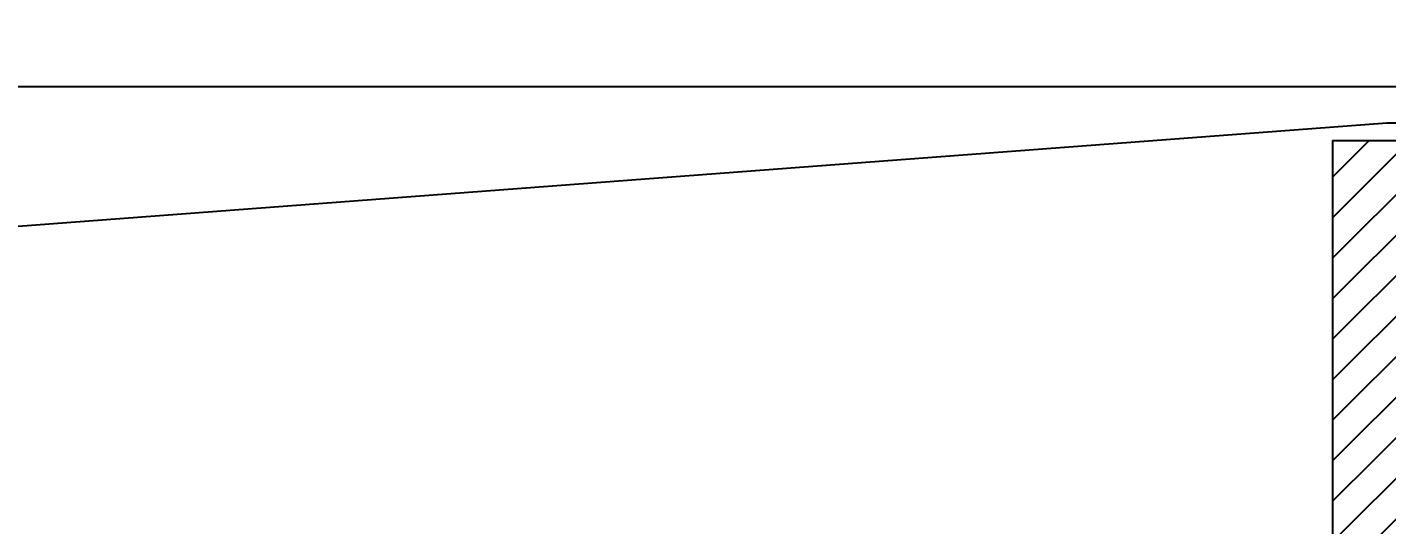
# Model space of a CAD drawing. Extents: x 220580 to 2027826, y -309201 to 71987.
# Drawn here: x 293934 to 297698, y -213543 to -212164 of the extents above; entities that cross this region are included whole.
import ezdxf

# ---------------------------------------------------------------- set-up
doc = ezdxf.new("R2010")
doc.units = 0
doc.linetypes.add('__DASH', pattern=[0.35, 0.25, -0.1])
doc.linetypes.add('DOTE', pattern=[2.42, 2, -0.2, 0.02, -0.2])
for name, color, linetype in [('A-AXIS-DOTE', 14, 'DOTE'), ('A-AXIS-DP', 126, 'Continuous'), ('A-LIN-V', 9, 'Continuous'), ('DIM', 173, 'Continuous'), ('建-尺寸', 3, 'Continuous')]:
    doc.layers.add(name, color=color, linetype=linetype)
doc.styles.add('A-DIM_T3', font='SIMPLEX', dxfattribs={"width": 0.705882, "bigfont": 'GBCBIG'})
doc.dimstyles.new('A-DIM&&50', dxfattribs={"dimtxt": 148.75, "dimasz": 50, "dimexe": 125, "dimexo": 150, "dimgap": 63.125, "dimtad": 1, "dimdec": 0, "dimzin": 0, "dimdsep": 46, "dimtxsty": 'A-DIM_T3', "dimblk": 'ARCHTICK', "dimcen": 0.09, "dimclrt": 7, "dimazin": 2, "dimtfac": 1, "dimtdec": 0, "dimtix": 1, "dimtmove": 2, "dimatfit": 3, "dimfxl": 0, "dimtolj": 1, "dimtzin": 0, "dimarcsym": 0})

# ---------------------------------------------------------------- blocks, each defined once
blk = doc.blocks.new('G$C2C10B007')
at = {"layer": 'A-LIN-V'}
h = blk.add_hatch(dxfattribs=at)
h.set_pattern_fill('ANSI31', color=252, scale=50)
h.set_pattern_definition([(45, (0, 400), (-56.1266, 56.1266), [])])
h.paths.add_polyline_path([(-150, 600), (-3050, 600), (-3050, 300), (3050, 300), (3050, 600), (150, 600), (150, 2100), (-150, 2100)])
blk.add_lwpolyline([(-150, 600), (-3050, 600), (-3050, 300), (3050, 300), (3050, 600), (150, 600), (150, 2100), (-150, 2100), (-150, 600)], dxfattribs=at)
blk = doc.blocks.new('_ArchTick')
at = {"color": 0, "linetype": 'ByBlock', "const_width": 0.4}
blk.add_lwpolyline([(-0.5, -0.5), (0.5, 0.5)], dxfattribs=at)
blk = doc.blocks.new('*D404')
at = {"layer": 'Defpoints', "color": 0, "transparency": 16777216}
for p in [(8200, 1100), (8725, 1100), (8200, 600)]:
    blk.add_point(p, dxfattribs=at)
at = {"layer": '建-尺寸', "color": 0, "lineweight": -2, "transparency": 16777216}
for p, q in [((8250, 1100), (8775, 1100)), ((8725, 600), (8725, 1100)), ((8250, 600), (8775, 600))]:
    blk.add_line(p, q, dxfattribs=at)
at = {"layer": '建-尺寸', "color": 0, "lineweight": -2, "transparency": 16777216, "xscale": 50, "yscale": 50, "zscale": 50}
for p, rotation in [((8725, 1100), 90), ((8725, 600), 270)]:
    blk.add_blockref('_ArchTick', p, dxfattribs=dict(at, rotation=rotation))
at = {"layer": '建-尺寸', "color": 7, "transparency": 16777216, "insert": (8587.5, 850), "char_height": 148.75, "attachment_point": 5, "rotation": 90, "style": 'A-DIM_T3'}
blk.add_mtext('\\A1;500', dxfattribs=at)
blk = doc.blocks.new('20250821141233')
at = {"layer": 'A-AXIS-DOTE', "linetype": '__DASH', "ltscale": 2}
blk.add_line((110280.4, 11700), (-5335.3, 11700), dxfattribs=at)
blk = doc.blocks.new('A$Cc659754e')
at = {"layer": 'A-LIN-V', "color": 2}
for p in [(-4900, 950), (11000, 950)]:
    blk.add_line(p, (3050, 1550), dxfattribs=at)
blk = doc.blocks.new('G$C845E5159')
at = {"layer": 'A-LIN-V', "color": 2}
for p in [(300, 0), (16200, 0)]:
    blk.add_line(p, (8250, 600), dxfattribs=at)
at = {"layer": 'A-LIN-V'}
blk.add_blockref('G$C2C10B007', (8250, -1550), dxfattribs=at)
at = {"layer": '建-尺寸'}
dim = blk.add_aligned_dim(p1=(8200, 600), p2=(8200, 1100), distance=-525, dimstyle='A-DIM&&50', dxfattribs=at)
dim.commit()
dim.dimension.update_dxf_attribs({"geometry": '*D404', "text_midpoint": (8587.5, 850)})

msp = doc.modelspace()

# ---------------------------------------------------------------- block references
at = {"layer": 'A-AXIS-DP', "ltscale": 2800}
msp.add_blockref('20250821141233', (278948.2, -224029), dxfattribs=at)
at = {"layer": 'A-LIN-V'}
msp.add_blockref('G$C845E5159', (289448.2, -213029), dxfattribs=at)
at = {"layer": 'DIM', "ltscale": 2000}
msp.add_blockref('A$Cc659754e', (294648.2, -213979), dxfattribs=at)

doc.saveas('drawing.dxf')
